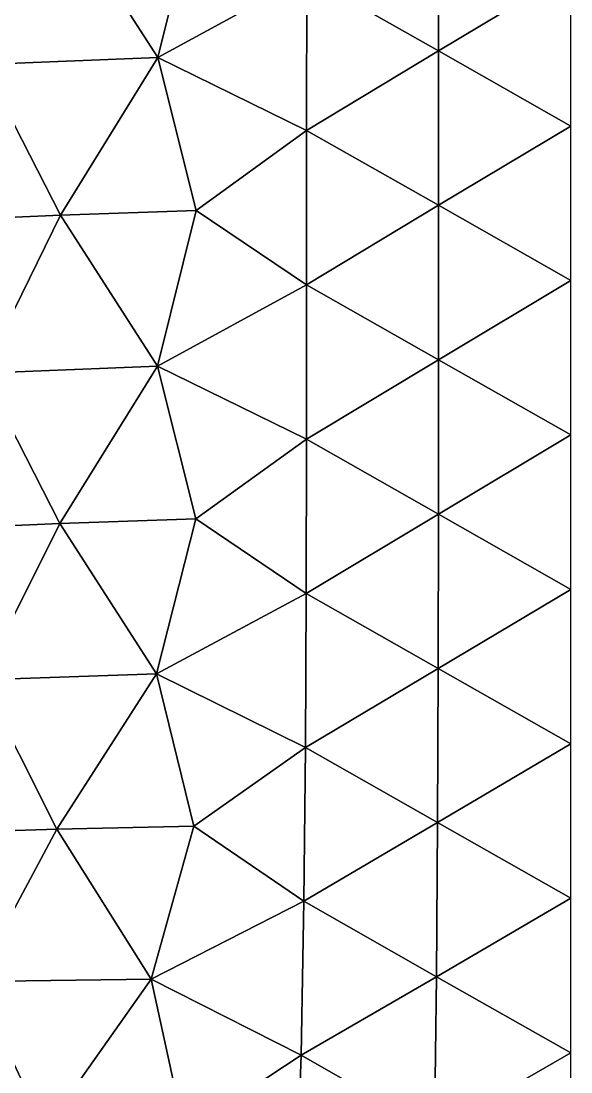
# Model space of a CAD drawing. Header units: metres. Extents: x 0 to 72, y -280 to 0.
# Drawn here: x 36.3 to 72.5, y -210.1 to -140.8 of the extents above; entities that cross this region are included whole.
import ezdxf

# ---------------------------------------------------------------- set-up
doc = ezdxf.new("R2010")
doc.units = ezdxf.units.M

msp = doc.modelspace()

# ---------------------------------------------------------------- linework, layer by layer
at = {"layer": 'layer', "color": 0}
for points in [[(63.7719, -142.809), (63.7726, -132.637), (55.083, -137.882)], [(63.7719, -142.809), (72.5, -137.585), (63.7726, -132.637)], [(33.7645, -143.697), (38.8647, -133.293), (27.8667, -133.758)], [(45.2653, -143.243), (38.8647, -133.293), (33.7645, -143.697)], [(45.2653, -143.243), (47.8157, -132.972), (38.8647, -133.293)], [(45.2653, -143.243), (55.083, -137.882), (47.8157, -132.972)], [(72.5, -147.757), (72.5, -137.585), (63.7719, -142.809)], [(55.0816, -148.054), (55.083, -137.882), (45.2653, -143.243)], [(55.0816, -148.054), (63.7719, -142.809), (55.083, -137.882)], [(38.8568, -153.639), (45.2653, -143.243), (33.7645, -143.697)], [(47.8109, -153.315), (45.2653, -143.243), (38.8568, -153.639)], [(47.8109, -153.315), (55.0816, -148.054), (45.2653, -143.243)], [(63.7709, -152.981), (63.7719, -142.809), (55.0816, -148.054)], [(63.7709, -152.981), (72.5, -147.757), (63.7719, -142.809)], [(38.8568, -153.639), (33.7645, -143.697), (27.8564, -154.12)], [(55.0784, -158.223), (55.0816, -148.054), (47.8109, -153.315)], [(55.0784, -158.223), (63.7709, -152.981), (55.0816, -148.054)], [(72.5, -157.93), (72.5, -147.757), (63.7709, -152.981)], [(33.7483, -164.031), (38.8568, -153.639), (27.8564, -154.12)], [(45.2524, -163.575), (38.8568, -153.639), (33.7483, -164.031)], [(45.2524, -163.575), (47.8109, -153.315), (38.8568, -153.639)], [(45.2524, -163.575), (55.0784, -158.223), (47.8109, -153.315)], [(63.7686, -163.151), (63.7709, -152.981), (55.0784, -158.223)], [(63.7686, -163.151), (72.5, -157.93), (63.7709, -152.981)], [(55.0713, -168.388), (55.0784, -158.223), (45.2524, -163.575)], [(55.0713, -168.388), (63.7686, -163.151), (55.0784, -158.223)], [(72.5, -168.102), (72.5, -157.93), (63.7686, -163.151)], [(63.7625, -173.318), (63.7686, -163.151), (55.0713, -168.388)], [(63.7625, -173.318), (72.5, -168.102), (63.7686, -163.151)], [(38.8208, -173.936), (33.7483, -164.031), (27.8228, -174.41)], [(38.8208, -173.936), (45.2524, -163.575), (33.7483, -164.031)], [(47.7873, -173.633), (45.2524, -163.575), (38.8208, -173.936)], [(47.7873, -173.633), (55.0713, -168.388), (45.2524, -163.575)], [(72.5, -178.275), (72.5, -168.102), (63.7625, -173.318)], [(55.0517, -178.54), (55.0713, -168.388), (47.7873, -173.633)], [(55.0517, -178.54), (63.7625, -173.318), (55.0713, -168.388)], [(45.179, -183.838), (47.7873, -173.633), (38.8208, -173.936)], [(45.179, -183.838), (55.0517, -178.54), (47.7873, -173.633)], [(63.7478, -183.479), (63.7625, -173.318), (55.0517, -178.54)], [(63.7478, -183.479), (72.5, -178.275), (63.7625, -173.318)], [(33.6543, -184.238), (38.8208, -173.936), (27.8228, -174.41)], [(45.179, -183.838), (38.8208, -173.936), (33.6543, -184.238)], [(55.0087, -188.681), (55.0517, -178.54), (45.179, -183.838)], [(55.0087, -188.681), (63.7478, -183.479), (55.0517, -178.54)], [(72.5, -188.447), (72.5, -178.275), (63.7478, -183.479)], [(38.6264, -194.065), (45.179, -183.838), (33.6543, -184.238)], [(47.6502, -193.861), (45.179, -183.838), (38.6264, -194.065)], [(47.6502, -193.861), (55.0087, -188.681), (45.179, -183.838)], [(63.7135, -193.635), (63.7478, -183.479), (55.0087, -188.681)], [(63.7135, -193.635), (72.5, -188.447), (63.7478, -183.479)], [(38.6264, -194.065), (33.6543, -184.238), (27.598, -194.419)], [(54.907, -198.804), (55.0087, -188.681), (47.6502, -193.861)], [(54.907, -198.804), (63.7135, -193.635), (55.0087, -188.681)], [(72.5, -198.62), (72.5, -188.447), (63.7135, -193.635)], [(63.6422, -203.795), (63.7135, -193.635), (54.907, -198.804)], [(63.6422, -203.795), (72.5, -198.62), (63.7135, -193.635)], [(33.2419, -204.102), (38.6264, -194.065), (27.598, -194.419)], [(44.8321, -203.953), (38.6264, -194.065), (33.2419, -204.102)], [(44.8321, -203.953), (47.6502, -193.861), (38.6264, -194.065)], [(44.8321, -203.953), (54.907, -198.804), (47.6502, -193.861)], [(72.5, -208.792), (72.5, -198.62), (63.6422, -203.795)], [(54.7098, -208.952), (54.907, -198.804), (44.8321, -203.953)], [(54.7098, -208.952), (63.6422, -203.795), (54.907, -198.804)], [(37.8307, -213.878), (33.2419, -204.102), (26.9092, -213.752)], [(37.8307, -213.878), (44.8321, -203.953), (33.2419, -204.102)], [(47.0269, -214.034), (44.8321, -203.953), (37.8307, -213.878)], [(47.0269, -214.034), (54.7098, -208.952), (44.8321, -203.953)], [(63.5158, -213.991), (63.6422, -203.795), (54.7098, -208.952)], [(63.5158, -213.991), (72.5, -208.792), (63.6422, -203.795)], [(54.3472, -219.197), (54.7098, -208.952), (47.0269, -214.034)], [(54.3472, -219.197), (63.5158, -213.991), (54.7098, -208.952)], [(72.5, -218.965), (72.5, -208.792), (63.5158, -213.991)]]:
    msp.add_3dface(points, dxfattribs=at)

doc.saveas('drawing.dxf')
